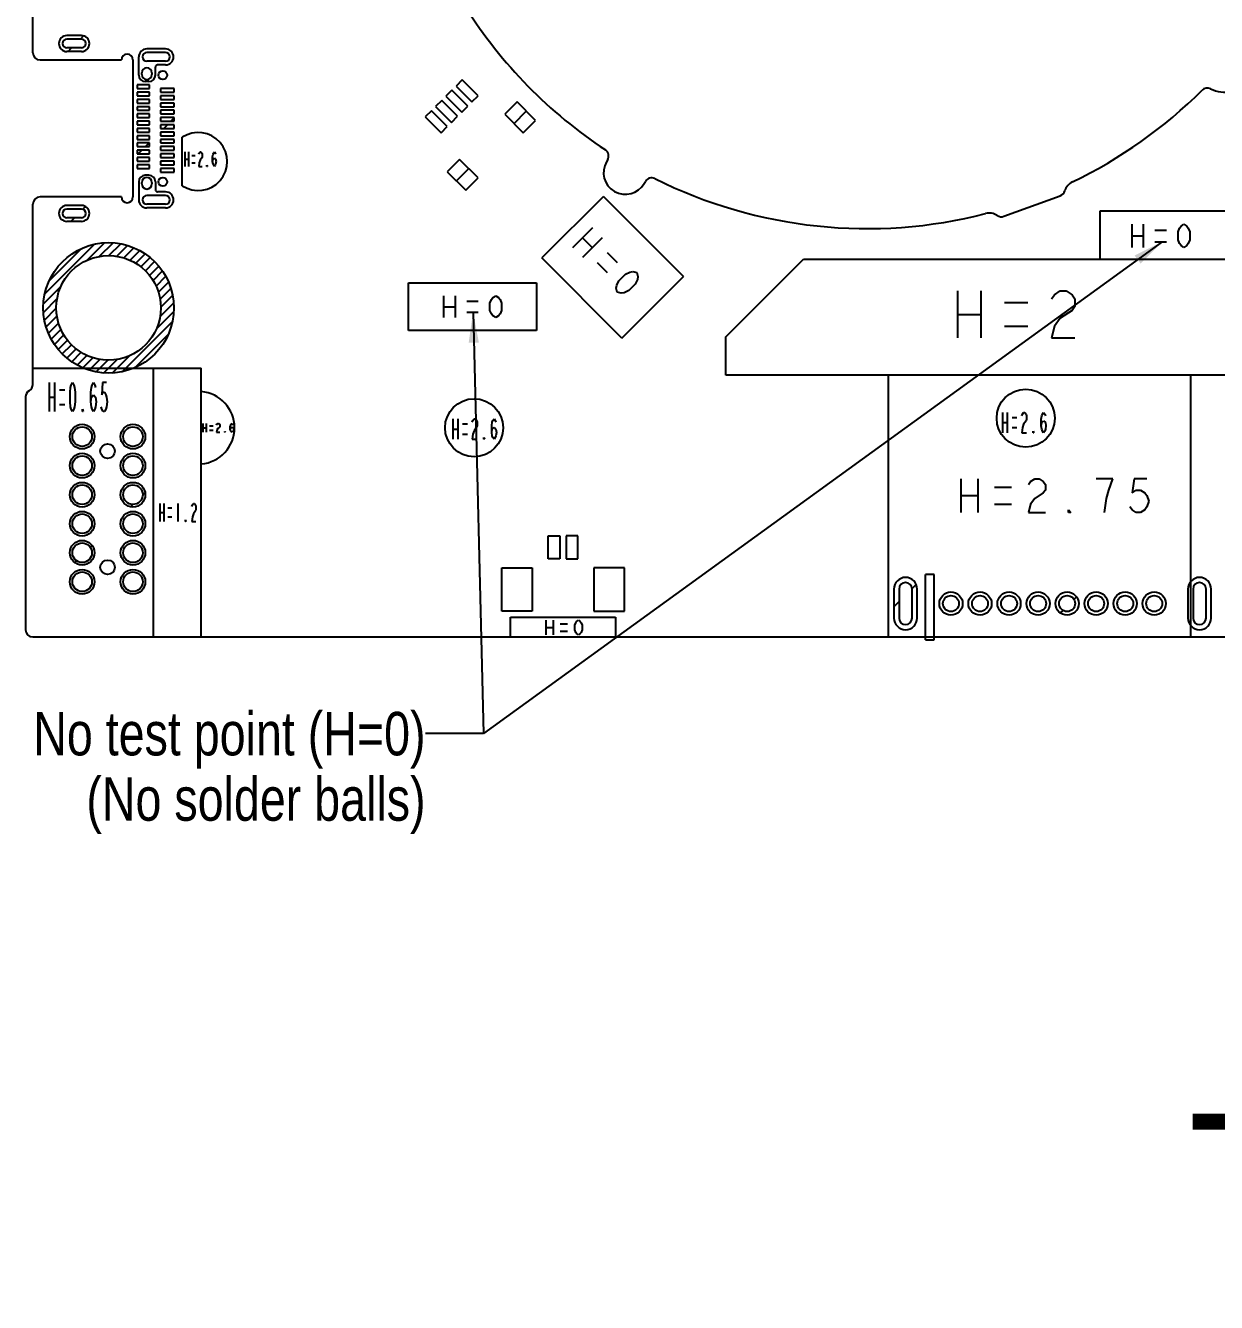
# Model space of a CAD drawing. Header units: millimetres. Extents: x 0 to 841, y 0 to 594.
# Drawn here: x 279.4 to 361.4, y 332.9 to 420.9 of the extents above; entities that cross this region are included whole.
import ezdxf

# ---------------------------------------------------------------- set-up
doc = ezdxf.new("R2010")
doc.units = ezdxf.units.MM
doc.header["$LTSCALE"] = 46.255
doc.layers.get('0').update_dxf_attribs({"linetype": 'CONTINUOUS'})
doc.layers.add('ASSEM_MEM', color=7, linetype='CONTINUOUS')
doc.layers.add('DETAIL', color=7, linetype='CONTINUOUS')
doc.styles.get("Standard").update_dxf_attribs({"font": 'txt', "width": 0.8})
doc.dimstyles.get("Standard").update_dxf_attribs({"dimtxt": 3, "dimasz": 2.1, "dimexe": 2, "dimexo": 1, "dimtad": 1, "dimzin": 0, "dimdsep": 46, "dimtxsty": 'STANDARD', "dimblk": '_FILLED', "dimblk1": '_FILLED', "dimblk2": '_FILLED', "dimcen": 0.09, "dimazin": 0, "dimtol": 1, "dimtp": 0.01, "dimtm": 0.01, "dimtfac": 1, "dimtofl": 0, "dimtmove": 0, "dimatfit": 3, "dimldrblk": '_FILLED', "dimfxl": 1, "dimtolj": 1, "dimtzin": 0, "dimarcsym": 0})

# ---------------------------------------------------------------- blocks, each defined once
blk = doc.blocks.new('_FILLED')
at = {"color": 0, "linetype": 'BYBLOCK'}
blk.add_solid([(0, 0), (-1, 0.167), (-1, -0.167)], dxfattribs=at)

msp = doc.modelspace()

# ---------------------------------------------------------------- linework, layer by layer
at = {"layer": 'ASSEM_MEM', "color": 7, "linetype": 'CONTINUOUS'}
for p, q in [((279.87, 418.98), (279.87, 422.06)), ((280.37, 418.48), (285.97, 418.48)), ((286.77, 418.48), (286.77, 409.04)), ((287.37, 417.485), (287.37, 417.585)), ((288.07, 417.585), (288.07, 417.485)), ((319.472, 411.611), (319.391, 411.472)), ((287.37, 409.935), (287.37, 410.035)), ((288.07, 410.035), (288.07, 409.935)), ((321.99, 409.972), (322.07, 410.111)), ((346.752, 407.708), (350.652, 409.128)), ((279.87, 397.25), (279.87, 408.54)), ((285.97, 409.04), (280.37, 409.04)), ((291.47, 378.73), (312.77, 378.73)), ((320.02, 378.73), (370.27, 378.73))]:
    msp.add_line(p, q, dxfattribs=at)
at = {"layer": 'ASSEM_MEM', "color": 4, "linetype": 'CONTINUOUS'}
for p, q in [((283.22, 420.16), (282.22, 420.16)), ((283.22, 419.91), (282.22, 419.91)), ((283.22, 419.31), (282.22, 419.31)), ((283.22, 419.06), (282.22, 419.06)), ((289.02, 419.235), (287.72, 419.235)), ((289.02, 418.985), (287.72, 418.985)), ((287.17, 417.435), (287.17, 418.685)), ((289.02, 418.386), (287.72, 418.386)), ((288.32, 417.435), (288.32, 417.986)), ((289.02, 418.136), (288.47, 418.136)), ((287.87, 416.985), (287.62, 416.985)), ((309.45, 417.106), (309.026, 416.682)), ((310.546, 416.01), (309.45, 417.106)), ((287.07, 416.76), (287.07, 416.51)), ((287.92, 416.76), (287.07, 416.76)), ((287.07, 416.51), (287.92, 416.51)), ((287.07, 416.26), (287.07, 416.01)), ((287.92, 416.26), (287.07, 416.26)), ((287.92, 416.51), (287.92, 416.76)), ((287.92, 416.01), (287.92, 416.26)), ((288.67, 416.51), (288.67, 416.26)), ((289.62, 416.51), (288.67, 416.51)), ((288.67, 416.26), (289.62, 416.26)), ((289.62, 416.26), (289.62, 416.51)), ((308.743, 416.399), (308.319, 415.975)), ((309.839, 415.303), (308.743, 416.399)), ((309.026, 416.682), (310.122, 415.586)), ((287.07, 416.01), (287.92, 416.01)), ((287.07, 415.76), (287.07, 415.51)), ((287.92, 415.76), (287.07, 415.76)), ((287.07, 415.51), (287.92, 415.51)), ((287.07, 415.26), (287.07, 415.01)), ((287.92, 415.26), (287.07, 415.26)), ((287.92, 415.51), (287.92, 415.76)), ((287.92, 415.01), (287.92, 415.26)), ((288.67, 416.01), (288.67, 415.76)), ((289.62, 416.01), (288.67, 416.01)), ((288.67, 415.76), (289.62, 415.76)), ((288.67, 415.51), (288.67, 415.26)), ((289.62, 415.51), (288.67, 415.51)), ((288.67, 415.26), (289.62, 415.26)), ((289.62, 415.76), (289.62, 416.01)), ((289.62, 415.26), (289.62, 415.51)), ((308.036, 415.692), (307.612, 415.268)), ((307.612, 415.268), (308.708, 414.172)), ((309.132, 414.596), (308.036, 415.692)), ((308.319, 415.975), (309.415, 414.879)), ((309.415, 414.879), (309.839, 415.303)), ((310.122, 415.586), (310.546, 416.01)), ((313.233, 415.586), (312.385, 414.737)), ((314.506, 414.313), (313.233, 415.586)), ((287.07, 415.01), (287.92, 415.01)), ((287.07, 414.76), (287.07, 414.51)), ((287.92, 414.76), (287.07, 414.76)), ((287.07, 414.51), (287.92, 414.51)), ((287.92, 414.51), (287.92, 414.76)), ((288.67, 415.01), (288.67, 414.76)), ((289.62, 415.01), (288.67, 415.01)), ((288.67, 414.76), (289.62, 414.76)), ((288.67, 414.51), (288.67, 414.26)), ((289.62, 414.51), (288.67, 414.51)), ((289.62, 414.76), (289.62, 415.01)), ((289.62, 414.26), (289.62, 414.51)), ((307.329, 414.985), (306.905, 414.561)), ((306.905, 414.561), (308.001, 413.465)), ((308.425, 413.889), (307.329, 414.985)), ((308.708, 414.172), (309.132, 414.596)), ((312.385, 414.737), (313.658, 413.465)), ((287.07, 414.26), (287.07, 414.01)), ((287.92, 414.26), (287.07, 414.26)), ((287.07, 414.01), (287.92, 414.01)), ((287.07, 413.76), (287.07, 413.51)), ((287.92, 413.76), (287.07, 413.76)), ((287.07, 413.51), (287.92, 413.51)), ((287.92, 414.01), (287.92, 414.26)), ((287.92, 413.51), (287.92, 413.76)), ((288.67, 414.26), (289.62, 414.26)), ((288.67, 414.01), (288.67, 413.76)), ((289.62, 414.01), (288.67, 414.01)), ((288.67, 413.76), (289.62, 413.76)), ((288.67, 413.51), (288.67, 413.26)), ((289.62, 413.51), (288.67, 413.51)), ((289.62, 413.76), (289.62, 414.01)), ((289.62, 413.26), (289.62, 413.51)), ((308.001, 413.465), (308.425, 413.889)), ((313.658, 413.465), (314.506, 414.313)), ((287.07, 413.26), (287.07, 413.01)), ((287.92, 413.26), (287.07, 413.26)), ((287.07, 413.01), (287.92, 413.01)), ((287.07, 412.76), (287.07, 412.51)), ((287.92, 412.76), (287.07, 412.76)), ((287.92, 413.01), (287.92, 413.26)), ((287.92, 412.51), (287.92, 412.76)), ((288.67, 413.26), (289.62, 413.26)), ((288.67, 413.01), (288.67, 412.76)), ((289.62, 413.01), (288.67, 413.01)), ((288.67, 412.76), (289.62, 412.76)), ((289.62, 412.76), (289.62, 413.01)), ((290.17, 409.81), (290.17, 413.15)), ((287.07, 412.51), (287.92, 412.51)), ((287.07, 412.26), (287.07, 412.01)), ((287.92, 412.26), (287.07, 412.26)), ((287.07, 412.01), (287.92, 412.01)), ((287.07, 411.76), (287.07, 411.51)), ((287.92, 411.76), (287.07, 411.76)), ((287.92, 412.01), (287.92, 412.26)), ((287.92, 411.51), (287.92, 411.76)), ((288.67, 412.51), (288.67, 412.26)), ((289.62, 412.51), (288.67, 412.51)), ((288.67, 412.26), (289.62, 412.26)), ((288.67, 412.01), (288.67, 411.76)), ((289.62, 412.01), (288.67, 412.01)), ((288.67, 411.76), (289.62, 411.76)), ((289.62, 412.26), (289.62, 412.51)), ((289.62, 411.76), (289.62, 412.01)), ((287.07, 411.51), (287.92, 411.51)), ((287.07, 411.26), (287.07, 411.01)), ((287.92, 411.26), (287.07, 411.26)), ((287.07, 411.01), (287.92, 411.01)), ((287.92, 411.01), (287.92, 411.26)), ((288.67, 411.51), (288.67, 411.26)), ((289.62, 411.51), (288.67, 411.51)), ((288.67, 411.26), (289.62, 411.26)), ((288.67, 411.01), (288.67, 410.76)), ((289.62, 411.01), (288.67, 411.01)), ((289.62, 411.26), (289.62, 411.51)), ((289.62, 410.76), (289.62, 411.01)), ((309.273, 411.626), (308.425, 410.778)), ((310.546, 410.353), (309.273, 411.626)), ((287.17, 410.086), (287.17, 408.835)), ((287.87, 410.536), (287.62, 410.536)), ((288.32, 410.086), (288.32, 409.535)), ((288.67, 410.76), (289.62, 410.76)), ((308.425, 410.778), (309.698, 409.505)), ((309.698, 409.505), (310.546, 410.353)), ((289.02, 409.135), (287.72, 409.135)), ((289.02, 409.385), (288.47, 409.385)), ((319.173, 409.081), (314.93, 404.838)), ((319.173, 409.081), (324.688, 403.565)), ((283.22, 408.46), (282.22, 408.46)), ((283.22, 408.21), (282.22, 408.21)), ((289.02, 408.536), (287.72, 408.536)), ((289.02, 408.286), (287.72, 408.286)), ((283.22, 407.61), (282.22, 407.61)), ((283.22, 407.36), (282.22, 407.36)), ((353.37, 408.06), (353.37, 404.76)), ((362.17, 408.06), (353.37, 408.06)), ((320.446, 399.323), (314.93, 404.838)), ((327.61, 399.41), (332.96, 404.76)), ((332.96, 404.76), (362.96, 404.76)), ((305.76, 399.83), (305.76, 403.13)), ((305.76, 403.13), (314.56, 403.13)), ((314.56, 403.13), (314.56, 399.83)), ((320.446, 399.323), (324.688, 403.565)), ((314.56, 399.83), (305.76, 399.83)), ((327.61, 396.76), (327.61, 399.41)), ((279.87, 396.126), (279.87, 397.25)), ((279.87, 397.25), (291.47, 397.25)), ((288.17, 397.25), (288.17, 378.73)), ((291.47, 378.73), (291.47, 397.25)), ((362.96, 396.76), (327.61, 396.76)), ((338.796, 396.76), (338.796, 378.726)), ((359.62, 396.76), (359.62, 378.726)), ((279.37, 395.26), (279.37, 379.23)), ((315.37, 384.1), (315.37, 385.7)), ((315.37, 385.7), (316.17, 385.7)), ((316.17, 385.7), (316.17, 384.1)), ((316.62, 385.7), (316.62, 384.1)), ((317.42, 385.7), (316.62, 385.7)), ((317.42, 384.1), (317.42, 385.7)), ((316.17, 384.1), (315.37, 384.1)), ((316.62, 384.1), (317.42, 384.1)), ((312.17, 380.5), (312.17, 383.5)), ((312.17, 383.5), (314.27, 383.5)), ((314.27, 383.5), (314.27, 380.5)), ((318.52, 383.5), (318.52, 380.5)), ((320.62, 383.5), (318.52, 383.5)), ((320.62, 380.5), (320.62, 383.5)), ((341.97, 383.03), (341.37, 383.03)), ((341.37, 378.53), (341.37, 383.03)), ((341.97, 378.53), (341.97, 383.03)), ((339.195, 382.03), (339.195, 380.03)), ((339.545, 382.03), (339.545, 380.03)), ((340.445, 380.03), (340.445, 382.03)), ((340.795, 380.03), (340.795, 382.03)), ((359.445, 382.03), (359.445, 380.03)), ((359.795, 382.03), (359.795, 380.03)), ((360.695, 380.03), (360.695, 382.03)), ((361.045, 380.03), (361.045, 382.03)), ((314.27, 380.5), (312.17, 380.5)), ((312.77, 378.73), (312.77, 380.1)), ((312.77, 380.1), (320.02, 380.1)), ((318.52, 380.5), (320.62, 380.5)), ((320.02, 380.1), (320.02, 378.73)), ((279.87, 378.73), (291.47, 378.73)), ((312.77, 378.73), (320.02, 378.73)), ((338.796, 378.726), (359.62, 378.726)), ((341.37, 378.53), (341.97, 378.53))]:
    msp.add_line(p, q, dxfattribs=at)
at = {"layer": 'ASSEM_MEM', "color": 2, "linetype": 'CONTINUOUS'}
for p, q in [((283.146, 419.91), (283.374, 420.138)), ((282.296, 419.06), (282.546, 419.31)), ((289.39, 414.26), (289.62, 414.491)), ((313.019, 414.103), (313.868, 414.952)), ((288.89, 413.76), (289.14, 414.01)), ((287.64, 412.51), (287.89, 412.76)), ((287.14, 412.01), (287.39, 412.26)), ((309.059, 410.143), (309.908, 410.992)), ((283.322, 408.193), (283.508, 408.379)), ((282.49, 407.36), (282.74, 407.61)), ((280.698, 402.377), (284.114, 405.793)), ((283.586, 404.671), (284.807, 405.891)), ((284.453, 404.944), (285.4, 405.89)), ((285.105, 405), (285.927, 405.822)), ((285.655, 404.956), (286.404, 405.705)), ((286.138, 404.845), (286.84, 405.546)), ((280.998, 403.273), (283.218, 405.492)), ((286.571, 404.682), (287.242, 405.353)), ((286.96, 404.477), (287.611, 405.128)), ((287.312, 404.234), (287.952, 404.874)), ((287.627, 403.955), (288.264, 404.591)), ((287.908, 403.641), (288.548, 404.281)), ((288.154, 403.292), (288.804, 403.942)), ((280.599, 401.684), (281.82, 402.905)), ((288.361, 402.905), (289.031, 403.574)), ((288.526, 402.475), (289.226, 403.175)), ((280.601, 401.091), (281.547, 402.037)), ((288.641, 401.995), (289.386, 402.74)), ((288.69, 401.45), (289.506, 402.266)), ((280.669, 400.564), (281.491, 401.386)), ((288.39, 399.96), (289.584, 401.154)), ((288.641, 400.806), (289.577, 401.742)), ((280.786, 400.087), (281.535, 400.836)), ((280.945, 399.651), (281.646, 400.353)), ((286.023, 396.998), (289.493, 400.468)), ((281.138, 399.249), (281.809, 399.92)), ((281.363, 398.88), (282.014, 399.531)), ((286.899, 397.28), (289.211, 399.592)), ((281.617, 398.539), (282.257, 399.179)), ((281.9, 398.227), (282.536, 398.864)), ((282.21, 397.943), (282.85, 398.583)), ((282.549, 397.687), (283.199, 398.337)), ((282.917, 397.46), (283.586, 398.13)), ((283.316, 397.265), (284.016, 397.965)), ((283.751, 397.105), (284.496, 397.85)), ((284.225, 396.984), (285.041, 397.801)), ((284.749, 396.913), (285.685, 397.85)), ((285.337, 396.907), (286.531, 398.101)), ((287.445, 388.529), (287.606, 388.689)), ((286.612, 387.695), (286.772, 387.855)), ((283.828, 384.911), (283.953, 385.037)), ((282.764, 383.848), (282.889, 383.973)), ((341.37, 382.987), (341.414, 383.03)), ((340.444, 382.061), (340.73, 382.346)), ((339.195, 380.812), (339.545, 381.162)), ((351.592, 381.314), (351.772, 381.495)), ((350.656, 380.379), (350.837, 380.559))]:
    msp.add_line(p, q, dxfattribs=at)
at = {"layer": 'ASSEM_MEM', "color": 40, "linetype": 'CONTINUOUS'}
for p, q in [((290.352, 412.149), (290.352, 411.149)), ((290.59, 412.149), (290.59, 411.149)), ((290.828, 411.899), (291.066, 411.899)), ((291.304, 411.982), (291.334, 412.066)), ((291.334, 412.066), (291.394, 412.149)), ((291.394, 412.149), (291.453, 412.149)), ((291.513, 411.732), (291.394, 411.566)), ((291.453, 412.149), (291.513, 412.066)), ((291.513, 412.066), (291.542, 411.982)), ((291.542, 411.816), (291.513, 411.732)), ((291.542, 411.982), (291.542, 411.816)), ((292.257, 411.816), (292.286, 411.982)), ((292.257, 411.482), (292.257, 411.816)), ((292.286, 411.982), (292.316, 412.066)), ((292.286, 411.649), (292.376, 411.732)), ((292.316, 412.066), (292.376, 412.149)), ((292.376, 412.149), (292.435, 412.066)), ((292.376, 411.732), (292.465, 411.649)), ((292.435, 412.066), (292.465, 411.982)), ((290.352, 411.649), (290.59, 411.649)), ((290.828, 411.399), (291.066, 411.399)), ((291.334, 411.399), (291.304, 411.149)), ((291.304, 411.149), (291.542, 411.149)), ((291.394, 411.566), (291.334, 411.399)), ((291.87, 411.149), (291.87, 411.232)), ((291.87, 411.232), (291.9, 411.149)), ((291.9, 411.149), (291.87, 411.149)), ((292.257, 411.482), (292.286, 411.649)), ((292.286, 411.316), (292.257, 411.482)), ((292.316, 411.232), (292.286, 411.316)), ((292.376, 411.149), (292.316, 411.232)), ((292.435, 411.232), (292.376, 411.149)), ((292.465, 411.316), (292.435, 411.232)), ((292.465, 411.649), (292.495, 411.482)), ((292.495, 411.482), (292.465, 411.316)), ((318.416, 406.91), (317.052, 405.545)), ((355.57, 407.16), (355.57, 405.56)), ((356.37, 407.16), (356.37, 405.56)), ((357.17, 406.76), (357.97, 406.76)), ((358.77, 406.627), (358.87, 406.894)), ((358.77, 406.094), (358.77, 406.627)), ((358.87, 406.894), (358.97, 407.027)), ((358.97, 407.027), (359.17, 407.16)), ((359.17, 407.16), (359.37, 407.027)), ((359.37, 407.027), (359.47, 406.894)), ((359.47, 406.894), (359.57, 406.627)), ((359.57, 406.627), (359.57, 406.094)), ((317.734, 406.227), (318.416, 405.545)), ((319.099, 406.227), (317.734, 404.863)), ((355.57, 406.36), (356.37, 406.36)), ((357.17, 405.96), (357.97, 405.96)), ((358.87, 405.827), (358.77, 406.094)), ((358.97, 405.694), (358.87, 405.827)), ((359.17, 405.56), (358.97, 405.694)), ((359.37, 405.694), (359.17, 405.56)), ((359.47, 405.827), (359.37, 405.694)), ((359.57, 406.094), (359.47, 405.827)), ((319.44, 405.204), (320.122, 404.522)), ((318.758, 404.522), (319.44, 403.839)), ((320.691, 403.725), (321.004, 403.868)), ((321.004, 403.868), (321.203, 403.896)), ((321.203, 403.896), (321.487, 403.839)), ((321.487, 403.839), (321.544, 403.555)), ((320.065, 402.759), (320.094, 402.958)), ((320.094, 402.958), (320.236, 403.271)), ((320.236, 403.271), (320.691, 403.725)), ((321.373, 403.043), (320.918, 402.588)), ((321.515, 403.356), (321.373, 403.043)), ((321.544, 403.555), (321.515, 403.356)), ((308.16, 402.23), (308.16, 400.73)), ((308.96, 402.23), (308.96, 400.73)), ((311.46, 401.98), (311.56, 402.105)), ((311.56, 402.105), (311.76, 402.23)), ((311.76, 402.23), (311.96, 402.105)), ((311.96, 402.105), (312.06, 401.98)), ((320.122, 402.474), (320.065, 402.759)), ((320.407, 402.418), (320.122, 402.474)), ((320.606, 402.446), (320.407, 402.418)), ((320.918, 402.588), (320.606, 402.446)), ((343.56, 402.57), (343.56, 399.33)), ((345.18, 402.57), (345.18, 399.33)), ((350.04, 402.03), (350.243, 402.3)), ((350.243, 402.3), (350.648, 402.57)), ((350.648, 402.57), (351.053, 402.57)), ((351.053, 402.57), (351.458, 402.3)), ((351.458, 402.3), (351.66, 402.03)), ((351.66, 402.03), (351.66, 401.49)), ((308.16, 401.48), (308.96, 401.48)), ((309.76, 401.855), (310.56, 401.855)), ((311.36, 401.73), (311.46, 401.98)), ((311.36, 401.23), (311.36, 401.73)), ((311.46, 400.98), (311.36, 401.23)), ((312.06, 401.98), (312.16, 401.73)), ((312.16, 401.23), (312.06, 400.98)), ((312.16, 401.73), (312.16, 401.23)), ((346.8, 401.76), (348.42, 401.76)), ((351.458, 401.22), (350.648, 400.68)), ((351.66, 401.49), (351.458, 401.22)), ((309.76, 401.105), (310.56, 401.105)), ((311.56, 400.855), (311.46, 400.98)), ((311.76, 400.73), (311.56, 400.855)), ((311.96, 400.855), (311.76, 400.73)), ((312.06, 400.98), (311.96, 400.855)), ((343.56, 400.95), (345.18, 400.95)), ((350.648, 400.68), (350.243, 400.14)), ((346.8, 400.14), (348.42, 400.14)), ((350.243, 400.14), (350.04, 399.33)), ((350.04, 399.33), (351.66, 399.33)), ((280.995, 396.25), (280.995, 394.25)), ((281.355, 396.25), (281.355, 394.25)), ((282.434, 395.584), (282.479, 395.917)), ((282.479, 395.917), (282.524, 396.084)), ((282.524, 396.084), (282.613, 396.25)), ((282.613, 396.25), (282.703, 396.084)), ((282.703, 396.084), (282.748, 395.917)), ((282.748, 395.917), (282.793, 395.584)), ((283.872, 395.584), (283.917, 395.917)), ((283.917, 395.917), (283.962, 396.084)), ((283.962, 396.084), (284.052, 396.25)), ((284.052, 396.25), (284.142, 396.084)), ((284.142, 396.084), (284.186, 395.917)), ((284.681, 396.25), (284.636, 395.417)), ((284.95, 396.25), (284.681, 396.25)), ((280.995, 395.25), (281.355, 395.25)), ((281.715, 395.75), (282.074, 395.75)), ((282.434, 394.917), (282.434, 395.584)), ((282.793, 395.584), (282.793, 394.917)), ((283.872, 394.917), (283.872, 395.584)), ((283.872, 394.917), (283.917, 395.25)), ((283.917, 395.25), (284.052, 395.417)), ((284.052, 395.417), (284.186, 395.25)), ((284.186, 395.25), (284.231, 394.917)), ((284.636, 395.417), (284.726, 395.584)), ((284.726, 395.584), (284.816, 395.584)), ((284.816, 395.584), (284.906, 395.417)), ((284.906, 395.417), (284.95, 395.25)), ((284.95, 395.25), (284.995, 394.917)), ((281.715, 394.75), (282.074, 394.75)), ((282.479, 394.584), (282.434, 394.917)), ((282.524, 394.417), (282.479, 394.584)), ((282.613, 394.25), (282.524, 394.417)), ((282.703, 394.417), (282.613, 394.25)), ((282.748, 394.584), (282.703, 394.417)), ((282.793, 394.917), (282.748, 394.584)), ((283.288, 394.25), (283.288, 394.417)), ((283.288, 394.417), (283.333, 394.25)), ((283.333, 394.25), (283.288, 394.25)), ((283.917, 394.584), (283.872, 394.917)), ((283.962, 394.417), (283.917, 394.584)), ((284.052, 394.25), (283.962, 394.417)), ((284.142, 394.417), (284.052, 394.25)), ((284.186, 394.584), (284.142, 394.417)), ((284.231, 394.917), (284.186, 394.584)), ((284.636, 394.417), (284.591, 394.584)), ((284.726, 394.25), (284.636, 394.417)), ((284.816, 394.25), (284.726, 394.25)), ((284.906, 394.417), (284.816, 394.25)), ((284.95, 394.584), (284.906, 394.417)), ((284.995, 394.917), (284.95, 394.584)), ((346.665, 394.2), (346.665, 392.8)), ((346.998, 394.2), (346.998, 392.8)), ((348.04, 394.084), (348.123, 394.2)), ((348.123, 394.2), (348.207, 394.2)), ((348.207, 394.2), (348.29, 394.084)), ((349.415, 394.084), (349.498, 394.2)), ((349.498, 394.2), (349.582, 394.084)), ((291.574, 393.429), (291.574, 392.829)), ((291.812, 393.429), (291.812, 392.829)), ((292.049, 393.279), (292.287, 393.279)), ((292.525, 393.329), (292.555, 393.379)), ((292.555, 393.379), (292.614, 393.429)), ((292.614, 393.429), (292.674, 393.429)), ((292.674, 393.429), (292.733, 393.379)), ((292.733, 393.379), (292.763, 393.329)), ((292.763, 393.229), (292.733, 393.179)), ((292.763, 393.329), (292.763, 393.229)), ((293.476, 393.229), (293.506, 393.329)), ((293.476, 393.029), (293.476, 393.229)), ((293.506, 393.329), (293.535, 393.379)), ((293.535, 393.379), (293.595, 393.429)), ((293.595, 393.429), (293.654, 393.379)), ((293.654, 393.379), (293.684, 393.329)), ((308.814, 393.755), (308.814, 392.355)), ((309.147, 393.755), (309.147, 392.355)), ((309.48, 393.405), (309.814, 393.405)), ((310.147, 393.522), (310.189, 393.638)), ((310.189, 393.638), (310.272, 393.755)), ((310.272, 393.755), (310.355, 393.755)), ((310.355, 393.755), (310.439, 393.638)), ((310.439, 393.638), (310.48, 393.522)), ((310.48, 393.288), (310.439, 393.172)), ((310.48, 393.522), (310.48, 393.288)), ((311.48, 393.288), (311.522, 393.522)), ((311.48, 392.822), (311.48, 393.288)), ((311.522, 393.522), (311.564, 393.638)), ((311.564, 393.638), (311.647, 393.755)), ((311.647, 393.755), (311.73, 393.638)), ((311.73, 393.638), (311.772, 393.522)), ((346.665, 393.5), (346.998, 393.5)), ((347.332, 393.85), (347.665, 393.85)), ((347.998, 393.967), (348.04, 394.084)), ((348.123, 393.384), (348.04, 393.15)), ((348.29, 393.617), (348.123, 393.384)), ((348.29, 394.084), (348.332, 393.967)), ((348.332, 393.734), (348.29, 393.617)), ((348.332, 393.967), (348.332, 393.734)), ((349.332, 393.734), (349.373, 393.967)), ((349.332, 393.267), (349.332, 393.734)), ((349.332, 393.267), (349.373, 393.5)), ((349.373, 393.034), (349.332, 393.267)), ((349.373, 393.967), (349.415, 394.084)), ((349.373, 393.5), (349.498, 393.617)), ((349.498, 393.617), (349.623, 393.5)), ((349.582, 394.084), (349.623, 393.967)), ((349.623, 393.5), (349.665, 393.267)), ((349.665, 393.267), (349.623, 393.034)), ((291.574, 393.129), (291.812, 393.129)), ((292.049, 392.979), (292.287, 392.979)), ((292.555, 392.979), (292.525, 392.829)), ((292.525, 392.829), (292.763, 392.829)), ((292.614, 393.079), (292.555, 392.979)), ((292.733, 393.179), (292.614, 393.079)), ((293.09, 392.879), (293.119, 392.829)), ((293.09, 392.829), (293.09, 392.879)), ((293.119, 392.829), (293.09, 392.829)), ((293.476, 393.029), (293.506, 393.129)), ((293.506, 392.929), (293.476, 393.029)), ((293.506, 393.129), (293.595, 393.179)), ((293.535, 392.879), (293.506, 392.929)), ((293.595, 392.829), (293.535, 392.879)), ((293.595, 393.179), (293.684, 393.129)), ((293.654, 392.879), (293.595, 392.829)), ((293.684, 392.929), (293.654, 392.879)), ((293.684, 393.129), (293.714, 393.029)), ((293.714, 393.029), (293.684, 392.929)), ((308.814, 393.055), (309.147, 393.055)), ((309.48, 392.705), (309.814, 392.705)), ((310.189, 392.705), (310.147, 392.355)), ((310.147, 392.355), (310.48, 392.355)), ((310.272, 392.938), (310.189, 392.705)), ((310.439, 393.172), (310.272, 392.938)), ((310.939, 392.472), (310.98, 392.355)), ((310.939, 392.355), (310.939, 392.472)), ((310.98, 392.355), (310.939, 392.355)), ((311.48, 392.822), (311.522, 393.055)), ((311.522, 392.588), (311.48, 392.822)), ((311.522, 393.055), (311.647, 393.172)), ((311.564, 392.472), (311.522, 392.588)), ((311.647, 392.355), (311.564, 392.472)), ((311.647, 393.172), (311.772, 393.055)), ((311.73, 392.472), (311.647, 392.355)), ((311.772, 392.588), (311.73, 392.472)), ((311.772, 393.055), (311.814, 392.822)), ((311.814, 392.822), (311.772, 392.588)), ((347.332, 393.15), (347.665, 393.15)), ((348.04, 393.15), (347.998, 392.8)), ((347.998, 392.8), (348.332, 392.8)), ((348.79, 392.917), (348.832, 392.8)), ((348.79, 392.8), (348.79, 392.917)), ((348.832, 392.8), (348.79, 392.8)), ((349.415, 392.917), (349.373, 393.034)), ((349.498, 392.8), (349.415, 392.917)), ((349.582, 392.917), (349.498, 392.8)), ((349.623, 393.034), (349.582, 392.917)), ((343.796, 389.628), (343.796, 387.298)), ((344.961, 389.628), (344.961, 387.298)), ((346.126, 389.046), (347.291, 389.046)), ((348.456, 389.24), (348.601, 389.434)), ((348.601, 389.434), (348.893, 389.628)), ((348.893, 389.628), (349.184, 389.628)), ((349.184, 389.628), (349.475, 389.434)), ((349.475, 389.434), (349.621, 389.24)), ((349.621, 388.851), (349.475, 388.657)), ((349.621, 389.24), (349.621, 388.851)), ((354.281, 389.628), (353.116, 389.628)), ((353.844, 388.269), (353.99, 388.851)), ((353.99, 388.851), (354.281, 389.628)), ((355.737, 389.628), (355.591, 388.657)), ((355.591, 388.657), (355.883, 388.851)), ((356.611, 389.628), (355.737, 389.628)), ((355.883, 388.851), (356.174, 388.851)), ((356.174, 388.851), (356.465, 388.657)), ((343.796, 388.463), (344.961, 388.463)), ((348.893, 388.269), (348.601, 387.881)), ((349.475, 388.657), (348.893, 388.269)), ((353.698, 387.298), (353.844, 388.269)), ((356.465, 388.657), (356.611, 388.463)), ((356.611, 388.463), (356.756, 388.075)), ((356.756, 388.075), (356.611, 387.686)), ((288.611, 387.933), (288.611, 386.683)), ((288.611, 387.308), (288.889, 387.308)), ((288.889, 387.933), (288.889, 386.683)), ((289.167, 387.62), (289.445, 387.62)), ((289.861, 387.933), (289.861, 386.683)), ((290.834, 387.725), (290.868, 387.829)), ((290.868, 387.829), (290.938, 387.933)), ((290.938, 387.204), (290.868, 386.995)), ((290.938, 387.933), (291.007, 387.933)), ((291.077, 387.412), (290.938, 387.204)), ((291.007, 387.933), (291.077, 387.829)), ((291.077, 387.829), (291.111, 387.725)), ((291.111, 387.516), (291.077, 387.412)), ((291.111, 387.725), (291.111, 387.516)), ((346.126, 387.881), (347.291, 387.881)), ((348.601, 387.881), (348.456, 387.298)), ((348.456, 387.298), (349.621, 387.298)), ((351.223, 387.492), (351.368, 387.298)), ((351.223, 387.298), (351.223, 387.492)), ((351.368, 387.298), (351.223, 387.298)), ((355.591, 387.492), (355.446, 387.686)), ((355.883, 387.298), (355.591, 387.492)), ((356.174, 387.298), (355.883, 387.298)), ((356.465, 387.492), (356.174, 387.298)), ((356.611, 387.686), (356.465, 387.492)), ((289.167, 386.995), (289.445, 386.995)), ((290.382, 386.787), (290.417, 386.683)), ((290.382, 386.683), (290.382, 386.787)), ((290.417, 386.683), (290.382, 386.683)), ((290.868, 386.995), (290.834, 386.683)), ((290.834, 386.683), (291.111, 386.683)), ((315.21, 379.874), (315.21, 378.874)), ((315.21, 379.374), (315.71, 379.374)), ((315.71, 379.874), (315.71, 378.874)), ((316.21, 379.624), (316.71, 379.624)), ((317.21, 379.541), (317.273, 379.708)), ((317.21, 379.208), (317.21, 379.541)), ((317.273, 379.041), (317.21, 379.208)), ((317.273, 379.708), (317.335, 379.791)), ((317.335, 379.791), (317.46, 379.874)), ((317.46, 379.874), (317.585, 379.791)), ((317.585, 379.791), (317.648, 379.708)), ((317.648, 379.708), (317.71, 379.541)), ((317.71, 379.208), (317.648, 379.041)), ((317.71, 379.541), (317.71, 379.208)), ((316.21, 379.124), (316.71, 379.124)), ((317.335, 378.958), (317.273, 379.041)), ((317.46, 378.874), (317.335, 378.958)), ((317.585, 378.958), (317.46, 378.874)), ((317.648, 379.041), (317.585, 378.958))]:
    msp.add_line(p, q, dxfattribs=at)
at = {"layer": 'ASSEM_MEM', "color": 7, "linetype": 'CONTINUOUS'}
for centre, radius in [((288.82, 417.435), 0.3), ((288.82, 410.085), 0.3), ((285.02, 391.53), 0.5), ((285.02, 383.53), 0.5)]:
    msp.add_circle(centre, radius, dxfattribs=at)
at = {"layer": 'ASSEM_MEM', "color": 4, "linetype": 'CONTINUOUS'}
for centre, radius in [((285.09, 401.4), 4.5), ((285.09, 401.4), 3.6), ((310.27, 393.14), 2), ((348.27, 393.8), 2), ((283.27, 392.53), 0.85), ((286.77, 392.53), 0.85), ((283.27, 392.53), 0.675), ((286.77, 392.53), 0.675), ((283.27, 390.53), 0.85), ((283.27, 390.53), 0.675), ((286.77, 390.53), 0.85), ((286.77, 390.53), 0.675), ((283.27, 388.53), 0.85), ((283.27, 388.53), 0.675), ((286.77, 388.53), 0.85), ((286.77, 388.53), 0.675), ((283.27, 386.53), 0.85), ((283.27, 386.53), 0.675), ((286.77, 386.53), 0.85), ((286.77, 386.53), 0.675), ((283.27, 384.53), 0.85), ((286.77, 384.53), 0.85), ((283.27, 384.53), 0.675), ((286.77, 384.53), 0.675), ((283.27, 382.53), 0.85), ((283.27, 382.53), 0.675), ((286.77, 382.53), 0.85), ((286.77, 382.53), 0.675), ((343.12, 381.03), 0.8), ((345.12, 381.03), 0.8), ((347.12, 381.03), 0.8), ((349.12, 381.03), 0.8), ((351.12, 381.03), 0.8), ((353.12, 381.03), 0.8), ((355.12, 381.03), 0.8), ((357.12, 381.03), 0.8), ((343.12, 381.03), 0.55), ((345.12, 381.03), 0.55), ((347.12, 381.03), 0.55), ((349.12, 381.03), 0.55), ((351.12, 381.03), 0.55), ((353.12, 381.03), 0.55), ((355.12, 381.03), 0.55), ((357.12, 381.03), 0.55)]:
    msp.add_circle(centre, radius, dxfattribs=at)
at = {"layer": 'ASSEM_MEM', "color": 7, "linetype": 'CONTINUOUS'}
for centre, radius, start, end in [((337.34, 439.56), 32.7, 212.23456, 236.54636), ((361.978, 418.518), 2.25, 244.09958, 34.90042), ((280.37, 418.98), 0.5, 180, 270), ((286.37, 418.48), 0.4, 0, 180), ((287.72, 417.585), 0.35, 0, 180), ((287.72, 417.485), 0.35, 180, 360), ((337.34, 439.56), 32.7, 295.63592, 314.90242), ((360.776, 416.045), 0.5, 64.09958, 134.90242), ((319.039, 411.861), 0.5, 330, 56.54636), ((320.69, 410.722), 1.5, 150, 330), ((287.72, 410.035), 0.35, 0, 180), ((322.503, 409.861), 0.5, 63.45364, 150), ((337.34, 439.56), 32.7, 243.45364, 284.45613), ((351.921, 409.178), 1, 115.63592, 163.74382), ((287.72, 409.935), 0.35, 180, 360), ((350.481, 409.598), 0.5, 290, 343.74382), ((280.37, 408.54), 0.5, 90, 180), ((286.37, 409.04), 0.4, 180, 360), ((345.753, 406.927), 1, 56.5064, 104.45613), ((346.581, 408.178), 0.5, 236.5064, 290)]:
    msp.add_arc(centre, radius, start, end, dxfattribs=at)
at = {"layer": 'ASSEM_MEM', "color": 4, "linetype": 'CONTINUOUS'}
for centre, radius, start, end in [((282.22, 419.61), 0.55, 90, 270), ((282.22, 419.61), 0.3, 90, 270), ((283.22, 419.61), 0.55, 270, 90), ((283.22, 419.61), 0.3, 270, 90), ((287.72, 418.685), 0.55, 90, 180), ((287.72, 418.685), 0.3, 90, 270), ((289.02, 418.685), 0.55, 270, 90), ((289.02, 418.685), 0.3, 270, 90), ((288.47, 417.986), 0.15, 90, 180), ((287.62, 417.435), 0.45, 180, 270), ((287.87, 417.435), 0.45, 270, 360), ((291.27, 411.48), 2, 236.61584, 123.38416), ((287.62, 410.086), 0.45, 90, 180), ((287.87, 410.086), 0.45, 0, 90), ((287.72, 408.835), 0.3, 90, 270), ((288.47, 409.535), 0.15, 180, 270), ((289.02, 408.835), 0.55, 270, 90), ((289.02, 408.835), 0.3, 270, 90), ((282.22, 407.91), 0.55, 90, 270), ((282.22, 407.91), 0.3, 90, 270), ((283.22, 407.91), 0.55, 270, 90), ((283.22, 407.91), 0.3, 270, 90), ((287.72, 408.835), 0.55, 180, 270), ((279.37, 396.126), 0.5, 300, 360), ((279.87, 395.26), 0.5, 120, 180), ((291.27, 393.14), 2.5, 274.58857, 85.41143), ((339.995, 382.03), 0.8, 0, 180), ((360.245, 382.03), 0.8, 0, 180), ((339.995, 382.03), 0.45, 0, 180), ((360.245, 382.03), 0.45, 0, 180), ((279.87, 379.23), 0.5, 180, 270), ((339.995, 380.03), 0.8, 180, 360), ((339.995, 380.03), 0.45, 180, 360), ((360.245, 380.03), 0.8, 180, 360), ((360.245, 380.03), 0.45, 180, 360)]:
    msp.add_arc(centre, radius, start, end, dxfattribs=at)

# ---------------------------------------------------------------- texts
at = {"layer": 'DETAIL', "color": 7, "linetype": 'CONTINUOUS', "true_color": 0xe62e2e, "insert": (306.925, 373.568), "char_height": 3, "width": 45.6, "attachment_point": 3, "line_spacing_factor": 0.9}
msp.add_mtext('No test point (H=0)\\P(No solder balls)', dxfattribs=at)
at = {"layer": 'DETAIL', "color": 2, "linetype": 'CONTINUOUS', "insert": (359.531, 345.897), "char_height": 10, "width": 64, "attachment_point": 1, "line_spacing_factor": 0.9}
msp.add_mtext('Top View', dxfattribs=at)

# ---------------------------------------------------------------- leaders
at = {"layer": 'DETAIL', "color": 7, "linetype": 'CONTINUOUS', "true_color": 0xe62e2e}
for points in [[(357.678, 405.96), (310.925, 372.068), (306.925, 372.068)], [(310.196, 401.105), (310.925, 372.068), (306.925, 372.068)]]:
    msp.add_leader(points, dimstyle='STANDARD', override={"dimtad": 0}, dxfattribs=at)

doc.saveas('drawing.dxf')
